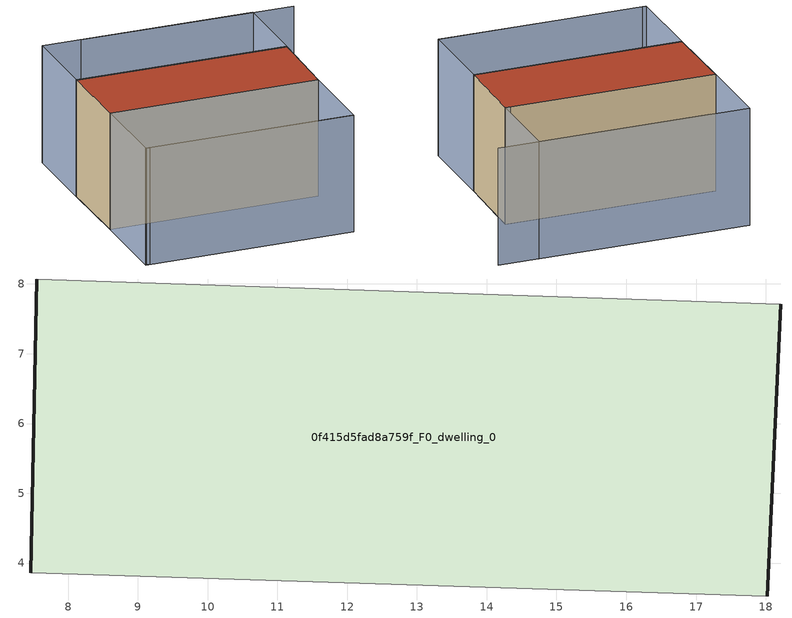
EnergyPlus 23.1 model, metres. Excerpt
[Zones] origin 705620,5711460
0f415d5fad8a759f_F0_dwelling_0
 floor ground (EU_floor_Construction): 18.02,3.53 18.22,7.71 7.55,8.07 7.46,3.86 z0
 wall outside (EU_wall_Construction): 7.46,3.86 7.55,8.07 / 18.22,7.71 18.02,3.53 z0:6
 wall adiabatic (EU_wall_Construction): 18.02,3.53 7.46,3.86 / 7.55,8.07 18.22,7.71 z0:6
 roof outside (EU_roof_Construction): 18.22,7.71 18.02,3.53 7.46,3.86 7.55,8.07 z6
shading: 7.37,-0.62 17.83,-0.93 / 20.42,11.95 9.65,12.29 / 7.46,3.86 18.02,3.53 / 18.02,3.53 17.88,-0.95 / 17.88,-0.95 7.32,-0.62 / 7.32,-0.62 7.46,3.86 / 18.22,7.71 7.55,8.07 / 7.55,8.07 7.69,12.38 / 7.69,12.38 18.36,12.02 / 18.36,12.02 18.22,7.71 z0:6
[Building]
EU S2 Campaign: North Axis=0; Terrain=City; Solar Distribution=FullExterior
[Site:Location]
London: Latitude=51.5; Longitude=-0.5; Time Zone=0; Elevation=25
[SizingPeriod:WeatherFileDays]
AnnualSizingPeriod: Begin Month=1; Begin Day of Month=1; End Month=12; End Day of Month=31; Day of Week for Start Day=Monday; Use Weather File Daylight Saving Period=No; Use Weather File Rain and Snow Indicators=No
[MATERIAL]
EU_InternalMass_Material: Roughness=MediumRough; Thickness=0.1; Conductivity=1; Density=1800; Specific Heat=900; Thermal Absorptance=0.9; Solar Absorptance=0.7; Visible Absorptance=0.7
[MATERIAL:NOMASS] Roughness=MediumRough; Thermal Absorptance=0.9; Solar Absorptance=0.7; Visible Absorptance=0.7
Name | Thermal Resistance
EU_wall_NoMass | 0.724719
EU_roof_NoMass | 2.98947
EU_floor_NoMass | 2.39157
[CONSTRUCTION]
EU_wall_Construction: EU_wall_NoMass
EU_roof_Construction: EU_roof_NoMass
EU_floor_Construction: EU_floor_NoMass
EU_InternalMass_Construction: EU_InternalMass_Material
[ZONE]
0f415d5fad8a759f_F0_dwelling_0: Type=1; Multiplier=1; Ceiling Height=autocalculate; Volume=267.558; Floor Area=autocalculate; Part of Total Floor Area=Yes
[INTERNALMASS]
0f415d5fad8a759f_F0_dwelling_0_EU_InternalMass: Construction=EU_InternalMass_Construction; Zone or ZoneList=0f415d5fad8a759f_F0_dwelling_0; Surface Area=44.5931
[OTHEREQUIPMENT]
EU_Step8_InternalGain_0f415d5fad8a759f_F0_dwelling_0_f000: Fuel Type=Electricity; Zone or ZoneList or Space or SpaceList=0f415d5fad8a759f_F0_dwelling_0; Schedule=EU_Step8_GainSchedule_0f415d5fad8a759f_F0_dwelling_0_f000; Design Level Calculation Method=Watts/Area; Power per Zone Floor Area=1; Fraction Latent=0; Fraction Radiant=0; Fraction Lost=0; Carbon Dioxide Generation Rate=0; EndUse Subcategory=EU_Step8_InternalGains
[ZONEVENTILATION:DESIGNFLOWRATE]
EU_ConstantAir_0f415d5fad8a759f_F0_dwelling_0: Zone or ZoneList or Space or SpaceList=0f415d5fad8a759f_F0_dwelling_0; Schedule=EU_AlwaysOn; Design Flow Rate Calculation Method=AirChanges/Hour; Air Changes per Hour=0.418135; Ventilation Type=Natural; Fan Pressure Rise=0; Fan Total Efficiency=1; Constant Term Coefficient=1; Temperature Term Coefficient=0; Velocity Term Coefficient=0; Velocity Squared Term Coefficient=0; Minimum Indoor Temperature=-100; Maximum Indoor Temperature=100; Delta Temperature=-100; Minimum Outdoor Temperature=-100; Maximum Outdoor Temperature=100; Maximum Wind Speed=40
[HVACTEMPLATE:THERMOSTAT]
EU_HeatOnly_0f415d5fad8a759f_F0_dwelling_0: Constant Heating Setpoint=20; Constant Cooling Setpoint=50
[HVACTEMPLATE:ZONE:IDEALLOADSAIRSYSTEM]
0f415d5fad8a759f_F0_dwelling_0: Template Thermostat=EU_HeatOnly_0f415d5fad8a759f_F0_dwelling_0; System Availability Schedule=EU_AlwaysOn; Maximum Heating Supply Air Temperature=50; Minimum Cooling Supply Air Temperature=13; Maximum Heating Supply Air Humidity Ratio=0.0156; Minimum Cooling Supply Air Humidity Ratio=0.0077; Heating Limit=NoLimit; Cooling Limit=NoLimit; Heating Availability Schedule=EU_AlwaysOn; Cooling Availability Schedule=EU_CoolingOff; Dehumidification Control Type=ConstantSensibleHeatRatio; Cooling Sensible Heat Ratio=0.7; Dehumidification Setpoint=60; Humidification Control Type=None; Humidification Setpoint=30; Outdoor Air Method=None; Outdoor Air Flow Rate per Person=0.00944; Outdoor Air Flow Rate per Zone Floor Area=0; Outdoor Air Flow Rate per Zone=0; Demand Controlled Ventilation Type=None; Outdoor Air Economizer Type=NoEconomizer; Heat Recovery Type=None; Sensible Heat Recovery Effectiveness=0.7; Latent Heat Recovery Effectiveness=0.65
[SIZING:ZONE]
0f415d5fad8a759f_F0_dwelling_0: Zone Cooling Design Supply Air Temperature Input Method=SupplyAirTemperature; Zone Cooling Design Supply Air Temperature=13; Zone Heating Design Supply Air Temperature Input Method=SupplyAirTemperature; Zone Heating Design Supply Air Temperature=50; Zone Cooling Design Supply Air Humidity Ratio=0.008; Zone Heating Design Supply Air Humidity Ratio=0.008; Cooling Design Air Flow Method=DesignDay; Cooling Design Air Flow Rate=0; Cooling Minimum Air Flow per Zone Floor Area=0.000762; Cooling Minimum Air Flow=0; Cooling Minimum Air Flow Fraction=0.2; Heating Design Air Flow Method=DesignDay; Heating Design Air Flow Rate=0; Heating Maximum Air Flow per Zone Floor Area=0.002032; Heating Maximum Air Flow=0.141576; Heating Maximum Air Flow Fraction=0.3; Account for Dedicated Outdoor Air System=No; Dedicated Outdoor Air System Control Strategy=NeutralSupplyAir; Dedicated Outdoor Air Low Setpoint Temperature for Design=autosize; Dedicated Outdoor Air High Setpoint Temperature for Design=autosize; Zone Load Sizing Method=Sensible Load Only No Latent Load; Zone Latent Cooling Design Supply Air Humidity Ratio Input Method=HumidityRatioDifference; Zone Cooling Design Supply Air Humidity Ratio Difference=0.005; Zone Latent Heating Design Supply Air Humidity Ratio Input Method=HumidityRatioDifference; Zone Humidification Design Supply Air Humidity Ratio Difference=0.005
[SCHEDULE:CONSTANT]
Name | Hourly Value
EU_AlwaysOn | 1
EU_CoolingOff | 0
[SCHEDULE:FILE]
EU_Step8_GainSchedule_0f415d5fad8a759f_F0_dwelling_0_f000: File=../../schedules/0f415d5fad8a759f/0f415d5fad8a759f_F0_dwelling_0_f000_gain.csv; Column Number=1; Rows to Skip at Top=0; Number of Hours of Data=8760; Column Separator=Comma; Interpolate to Timestep=No; Minutes per Item=60; Adjust Schedule for Daylight Savings=Yes
